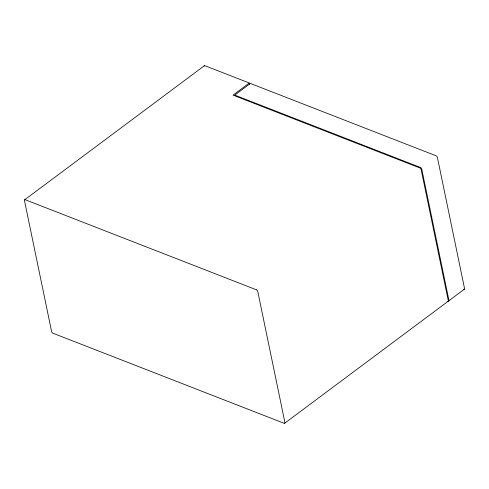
<?xml version="1.0" encoding="UTF-8"?>
<svg xmlns="http://www.w3.org/2000/svg" width="489" height="489" viewBox="0 0 489 489"><rect width="100%" height="100%" fill="white"/><g stroke="black" fill="none" stroke-linecap="round" stroke-linejoin="round"><path stroke-width="0.73" d="M24.621 199.83L204.261 65.813M249.598 84.499L249.292 83.014L233.033 95.141L419.764 167.898A1.571 0.85 53.3 0 1 421.157 169.616L448.26 300.521A1.571 0.85 53.3 0 1 447.686 301.432M284.739 423.187L448.12 301.297M448.731 300.845L464.379 289.17M249.292 83.014L204.983 65.746A1.571 0.85 53.3 0 0 204.09 66.272M463.658 289.231A1.571 0.85 53.3 0 0 464.519 288.388L437.411 157.489A1.571 0.85 53.3 0 0 436.017 155.765L250.374 83.436L234.726 95.104L420.369 167.44A1.571 0.85 53.3 0 1 421.762 169.163L448.871 300.063A1.571 0.85 53.3 0 1 448.291 300.979M256.383 289.788L25.342 199.769A1.571 0.85 53.3 0 0 24.481 200.612L51.59 331.511A1.571 0.85 53.3 0 0 52.983 333.235L284.017 423.254A1.571 0.85 53.3 0 0 284.885 422.41L257.776 291.511A1.571 0.85 53.3 0 0 256.383 289.788"/></g></svg>
